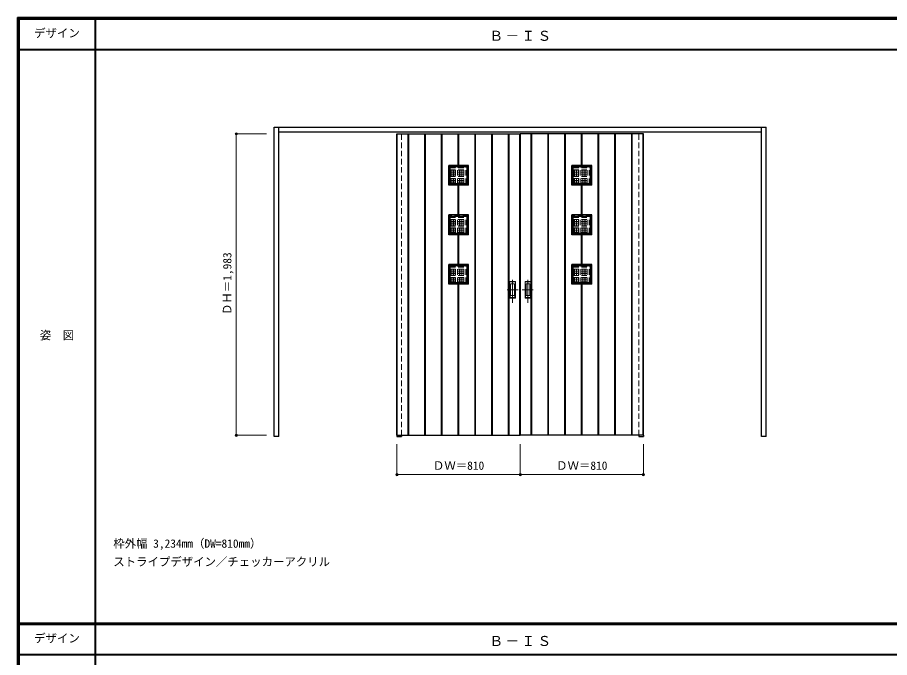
# Model space of a CAD drawing. Units: millimetres, scale not verified. Extents: x -6000 to 5700, y -4307 to 4175.
# Drawn here: x -6000 to -267, y -36 to 4175 of the extents above; entities that cross this region are included whole.
import ezdxf
from ezdxf.enums import TextEntityAlignment as Align

# ---------------------------------------------------------------- set-up
doc = ezdxf.new("R2010")
doc.units = ezdxf.units.MM
doc.header["$LTSCALE"] = 30
doc.header["$PDMODE"] = 32
doc.header["$PDSIZE"] = 15
doc.linetypes.add('CHAIN1', pattern=[8, 5, -1, 1, -1])
doc.linetypes.add('DASHED1', pattern=[1.8, 1.2, -0.6])
for name, color, linetype, lineweight in [('0-2_扉', 3, 'Continuous', 25), ('0-3_仕上げ', 3, 'Continuous', 25), ('0-4_枠', 3, 'Continuous', 25), ('0-6_引手', 7, 'Continuous', 18), ('0-A_文字', 7, 'Continuous', 18), ('0-B_寸法', 7, 'Continuous', 9), ('0-C_ハッチ', 4, 'DASHED1', 9), ('F-1_枠', 6, 'Continuous', 40), ('F-A_文字', 7, 'Continuous', 18)]:
    doc.layers.add(name, color=color, linetype=linetype, lineweight=lineweight)
doc.styles.add('ＭＳ ゴシック', font='')
doc.styles.get('ＭＳ ゴシック').set_extended_font_data('MS Gothic')

msp = doc.modelspace()

# ---------------------------------------------------------------- linework, layer by layer
at = {"layer": '0-2_扉', "color": 4, "linetype": 'DASHED1', "lineweight": 9}
for p, q in [((-3505, 1426), (-3505, 3423)), ((-3475, 1426), (-3475, 3423)), ((-1915, 1426), (-1915, 3423)), ((-1885, 1426), (-1885, 3423))]:
    msp.add_line(p, q, dxfattribs=at)
at = {"layer": '0-2_扉'}
for p, q in [((-3505, 3409.5), (-2695, 3409.5)), ((-3505, 1426.5), (-3505, 3409.5)), ((-1885, 3409.5), (-2695, 3409.5)), ((-1885, 1426.5), (-1885, 3409.5)), ((-3505, 1426.5), (-2695, 1426.5)), ((-3505, 1426.5), (-3505, 1418)), ((-3505, 1418), (-3475, 1418)), ((-3475, 1426.5), (-3475, 1418)), ((-1915, 1426.5), (-1915, 1418)), ((-1915, 1418), (-1885, 1418)), ((-1885, 1426.5), (-1885, 1418))]:
    msp.add_line(p, q, dxfattribs=at)
msp.add_lwpolyline([(-1885, 1426.5), (-2695, 1426.5), (-2695, 3409.5)], dxfattribs=at)
at = {"layer": '0-3_仕上げ'}
for p, q in [((-3503, 1426.5), (-3503, 3409.5)), ((-3432, 1426.5), (-3432, 3409.5)), ((-3428, 1426.5), (-3428, 3409.5)), ((-3322, 1426.5), (-3322, 3409.5)), ((-3318, 1426.5), (-3318, 3409.5)), ((-3212, 1426.5), (-3212, 3409.5)), ((-3208, 1426.5), (-3208, 3409.5)), ((-3102, 3201.5), (-3102, 3409.5)), ((-3098, 3201.5), (-3098, 3409.5)), ((-2992, 1426.5), (-2992, 3409.5)), ((-2988, 1426.5), (-2988, 3409.5)), ((-2882, 1426.5), (-2882, 3409.5)), ((-2878, 1426.5), (-2878, 3409.5)), ((-2772, 1426.5), (-2772, 3409.5)), ((-2768, 1426.5), (-2768, 3409.5)), ((-2697, 1426.5), (-2697, 3409.5)), ((-2693, 1426.5), (-2693, 3409.5)), ((-2622, 1426.5), (-2622, 3409.5)), ((-2618, 1426.5), (-2618, 3409.5)), ((-2512, 1426.5), (-2512, 3409.5)), ((-2508, 1426.5), (-2508, 3409.5)), ((-2402, 1426.5), (-2402, 3409.5)), ((-2398, 1426.5), (-2398, 3409.5)), ((-2292, 3201.5), (-2292, 3409.5)), ((-2288, 3201.5), (-2288, 3409.5)), ((-2182, 1426.5), (-2182, 3409.5)), ((-2178, 1426.5), (-2178, 3409.5)), ((-2072, 1426.5), (-2072, 3409.5)), ((-2068, 1426.5), (-2068, 3409.5)), ((-1962, 1426.5), (-1962, 3409.5)), ((-1958, 1426.5), (-1958, 3409.5)), ((-1887, 1426.5), (-1887, 3409.5)), ((-3035, 3201.5), (-3165, 3201.5)), ((-3165, 3071.5), (-3165, 3201.5)), ((-3165, 3201.5), (-3156, 3192.5)), ((-3044, 3192.5), (-3156, 3192.5)), ((-3156, 3080.5), (-3156, 3192.5)), ((-3044, 3192.5), (-3035, 3201.5)), ((-3044, 3080.5), (-3044, 3192.5)), ((-3035, 3071.5), (-3035, 3201.5)), ((-2225, 3201.5), (-2355, 3201.5)), ((-2355, 3071.5), (-2355, 3201.5)), ((-2355, 3201.5), (-2346, 3192.5)), ((-2234, 3192.5), (-2346, 3192.5)), ((-2346, 3080.5), (-2346, 3192.5)), ((-2234, 3192.5), (-2225, 3201.5)), ((-2234, 3080.5), (-2234, 3192.5)), ((-2225, 3071.5), (-2225, 3201.5)), ((-3035, 3071.5), (-3165, 3071.5)), ((-3102, 2875.5), (-3102, 3071.5)), ((-3098, 2875.5), (-3098, 3071.5)), ((-3044, 3080.5), (-3035, 3071.5)), ((-2225, 3071.5), (-2355, 3071.5)), ((-2292, 2875.5), (-2292, 3071.5)), ((-2288, 2875.5), (-2288, 3071.5)), ((-2234, 3080.5), (-2225, 3071.5)), ((-3035, 2875.5), (-3165, 2875.5)), ((-3165, 2745.5), (-3165, 2875.5)), ((-3165, 2875.5), (-3156, 2866.5)), ((-3044, 2866.5), (-3156, 2866.5)), ((-3156, 2754.5), (-3156, 2866.5)), ((-3044, 2866.5), (-3035, 2875.5)), ((-3044, 2754.5), (-3044, 2866.5)), ((-3035, 2745.5), (-3035, 2875.5)), ((-2225, 2875.5), (-2355, 2875.5)), ((-2355, 2745.5), (-2355, 2875.5)), ((-2355, 2875.5), (-2346, 2866.5)), ((-2234, 2866.5), (-2346, 2866.5)), ((-2346, 2754.5), (-2346, 2866.5)), ((-2234, 2866.5), (-2225, 2875.5)), ((-2234, 2754.5), (-2234, 2866.5)), ((-2225, 2745.5), (-2225, 2875.5)), ((-3044, 2754.5), (-3035, 2745.5)), ((-2234, 2754.5), (-2225, 2745.5)), ((-3035, 2745.5), (-3165, 2745.5)), ((-3102, 2549.5), (-3102, 2745.5)), ((-3098, 2549.5), (-3098, 2745.5)), ((-2225, 2745.5), (-2355, 2745.5)), ((-2292, 2549.5), (-2292, 2745.5)), ((-2288, 2549.5), (-2288, 2745.5)), ((-3035, 2549.5), (-3165, 2549.5)), ((-3165, 2419.5), (-3165, 2549.5)), ((-3165, 2549.5), (-3156, 2540.5)), ((-3044, 2540.5), (-3156, 2540.5)), ((-3156, 2428.5), (-3156, 2540.5)), ((-3044, 2540.5), (-3035, 2549.5)), ((-3044, 2428.5), (-3044, 2540.5)), ((-3035, 2419.5), (-3035, 2549.5)), ((-2225, 2549.5), (-2355, 2549.5)), ((-2355, 2419.5), (-2355, 2549.5)), ((-2355, 2549.5), (-2346, 2540.5)), ((-2234, 2540.5), (-2346, 2540.5)), ((-2346, 2428.5), (-2346, 2540.5)), ((-2234, 2540.5), (-2225, 2549.5)), ((-2234, 2428.5), (-2234, 2540.5)), ((-2225, 2419.5), (-2225, 2549.5)), ((-3035, 2419.5), (-3165, 2419.5)), ((-3102, 1426.5), (-3102, 2419.5)), ((-3098, 1426.5), (-3098, 2419.5)), ((-3044, 2428.5), (-3035, 2419.5)), ((-2225, 2419.5), (-2355, 2419.5)), ((-2292, 1426.5), (-2292, 2419.5)), ((-2288, 1426.5), (-2288, 2419.5)), ((-2234, 2428.5), (-2225, 2419.5))]:
    msp.add_line(p, q, dxfattribs=at)
at = {"layer": '0-3_仕上げ', "color": 7, "lineweight": 18}
for p, q in [((-3430, 1426.5), (-3430, 3409.5)), ((-3320, 1426.5), (-3320, 3409.5)), ((-3210, 1426.5), (-3210, 3409.5)), ((-3100, 3201.5), (-3100, 3409.5)), ((-2990, 1426.5), (-2990, 3409.5)), ((-2880, 1426.5), (-2880, 3409.5)), ((-2770, 1426.5), (-2770, 3409.5)), ((-2620, 1426.5), (-2620, 3409.5)), ((-2510, 1426.5), (-2510, 3409.5)), ((-2400, 1426.5), (-2400, 3409.5)), ((-2290, 3201.5), (-2290, 3409.5)), ((-2180, 1426.5), (-2180, 3409.5)), ((-2070, 1426.5), (-2070, 3409.5)), ((-1960, 1426.5), (-1960, 3409.5)), ((-3100, 2875.5), (-3100, 3071.5)), ((-2290, 2875.5), (-2290, 3071.5)), ((-3100, 2549.5), (-3100, 2745.5)), ((-2290, 2549.5), (-2290, 2745.5)), ((-3100, 1426.5), (-3100, 2419.5)), ((-2290, 1426.5), (-2290, 2419.5))]:
    msp.add_line(p, q, dxfattribs=at)
at = {"layer": '0-3_仕上げ', "linetype": 'DASHED1'}
for p, q in [((-3037, 3199.5), (-3163, 3199.5)), ((-3037, 3073.5), (-3037, 3199.5)), ((-2227, 3199.5), (-2353, 3199.5)), ((-2227, 3073.5), (-2227, 3199.5)), ((-3037, 2873.5), (-3163, 2873.5)), ((-3037, 2747.5), (-3037, 2873.5)), ((-2227, 2873.5), (-2353, 2873.5)), ((-2227, 2747.5), (-2227, 2873.5)), ((-3037, 2547.5), (-3163, 2547.5)), ((-3037, 2421.5), (-3037, 2547.5)), ((-2227, 2547.5), (-2353, 2547.5)), ((-2227, 2421.5), (-2227, 2547.5))]:
    msp.add_line(p, q, dxfattribs=at)
for points in [[(-3037, 3073.5), (-3163, 3073.5), (-3163, 3199.5)], [(-2227, 3073.5), (-2353, 3073.5), (-2353, 3199.5)], [(-3037, 2747.5), (-3163, 2747.5), (-3163, 2873.5)], [(-2227, 2747.5), (-2353, 2747.5), (-2353, 2873.5)], [(-3037, 2421.5), (-3163, 2421.5), (-3163, 2547.5)], [(-2227, 2421.5), (-2353, 2421.5), (-2353, 2547.5)]]:
    msp.add_lwpolyline(points, dxfattribs=at)
at = {"layer": '0-3_仕上げ'}
for points in [[(-3044, 3080.5), (-3156, 3080.5), (-3165, 3071.5)], [(-2234, 3080.5), (-2346, 3080.5), (-2355, 3071.5)], [(-3044, 2754.5), (-3156, 2754.5), (-3165, 2745.5)], [(-2234, 2754.5), (-2346, 2754.5), (-2355, 2745.5)], [(-3044, 2428.5), (-3156, 2428.5), (-3165, 2419.5)], [(-2234, 2428.5), (-2346, 2428.5), (-2355, 2419.5)]]:
    msp.add_lwpolyline(points, dxfattribs=at)
at = {"layer": '0-4_枠'}
for p, q in [((-4312, 1418), (-4312, 3453)), ((-4312, 3453), (-1078, 3453)), ((-4282, 1418), (-4282, 3453)), ((-1108, 1418), (-1108, 3453)), ((-1078, 1418), (-1078, 3453)), ((-4282, 3423), (-1108, 3423)), ((-4282, 1418), (-4312, 1418)), ((-1078, 1418), (-1108, 1418))]:
    msp.add_line(p, q, dxfattribs=at)
at = {"layer": '0-6_引手', "linetype": 'CHAIN1'}
for p, q in [((-2746, 2298.77), (-2746, 2469.62)), ((-2644, 2298.77), (-2644, 2469.62)), ((-2707.93, 2384), (-2780.44, 2384)), ((-2682.07, 2384), (-2609.56, 2384))]:
    msp.add_line(p, q, dxfattribs=at)
at = {"layer": '0-6_引手'}
for p, q in [((-2727, 2439), (-2765, 2439)), ((-2765, 2329), (-2765, 2439)), ((-2733.5, 2423), (-2758.5, 2423)), ((-2758.5, 2345), (-2758.5, 2423)), ((-2733.5, 2345), (-2733.5, 2423)), ((-2727, 2329), (-2727, 2439)), ((-2663, 2439), (-2625, 2439)), ((-2663, 2329), (-2663, 2439)), ((-2656.5, 2423), (-2631.5, 2423)), ((-2656.5, 2345), (-2656.5, 2423)), ((-2631.5, 2345), (-2631.5, 2423)), ((-2625, 2329), (-2625, 2439)), ((-2727, 2329), (-2765, 2329)), ((-2733.5, 2345), (-2758.5, 2345)), ((-2663, 2329), (-2625, 2329)), ((-2656.5, 2345), (-2631.5, 2345))]:
    msp.add_line(p, q, dxfattribs=at)
at = {"layer": '0-6_引手', "linetype": 'DASHED1'}
for p, q in [((-2762, 2333), (-2762, 2435)), ((-2628, 2333), (-2628, 2435)), ((-2730, 2333), (-2762, 2333)), ((-2660, 2333), (-2628, 2333))]:
    msp.add_line(p, q, dxfattribs=at)
for points in [[(-2730, 2333), (-2730, 2435), (-2762, 2435)], [(-2660, 2333), (-2660, 2435), (-2628, 2435)]]:
    msp.add_lwpolyline(points, dxfattribs=at)
at = {"layer": '0-B_寸法', "color": 4}
for p, q in [((-4562, 3409.5), (-4362, 3409.5)), ((-4562, 3409.5), (-4562, 1426.5)), ((-4562, 1426.5), (-4362, 1426.5)), ((-3505, 1168), (-3505, 1368)), ((-2695, 1168), (-2695, 1368)), ((-1885, 1168), (-1885, 1368)), ((-3505, 1168), (-1885, 1168))]:
    msp.add_line(p, q, dxfattribs=at)
at = {"layer": '0-B_寸法'}
for p in [(-4562, 3409.5), (-4562, 1426.5), (-3505, 1168), (-2695, 1168), (-1885, 1168)]:
    msp.add_point(p, dxfattribs=at)
at = {"layer": '0-C_ハッチ'}
for p, q in [((-3156, 3186), (-3044, 3186)), ((-3156, 3185), (-3044, 3185)), ((-3156, 3172), (-3044, 3172)), ((-3156, 3171), (-3044, 3171)), ((-3156, 3158), (-3044, 3158)), ((-3156, 3157), (-3044, 3157)), ((-3149.5, 3080.5), (-3149.5, 3192.5)), ((-3148.5, 3080.5), (-3148.5, 3192.5)), ((-3135.5, 3080.5), (-3135.5, 3192.5)), ((-3134.5, 3080.5), (-3134.5, 3192.5)), ((-3121.5, 3080.5), (-3121.5, 3192.5)), ((-3120.5, 3080.5), (-3120.5, 3192.5)), ((-3107.5, 3080.5), (-3107.5, 3192.5)), ((-3106.5, 3080.5), (-3106.5, 3192.5)), ((-3093.5, 3080.5), (-3093.5, 3192.5)), ((-3092.5, 3080.5), (-3092.5, 3192.5)), ((-3079.5, 3080.5), (-3079.5, 3192.5)), ((-3078.5, 3080.5), (-3078.5, 3192.5)), ((-3065.5, 3080.5), (-3065.5, 3192.5)), ((-3064.5, 3080.5), (-3064.5, 3192.5)), ((-3051.5, 3080.5), (-3051.5, 3192.5)), ((-3050.5, 3080.5), (-3050.5, 3192.5)), ((-2346, 3186), (-2234, 3186)), ((-2346, 3185), (-2234, 3185)), ((-2346, 3172), (-2234, 3172)), ((-2346, 3171), (-2234, 3171)), ((-2346, 3158), (-2234, 3158)), ((-2346, 3157), (-2234, 3157)), ((-2339.5, 3080.5), (-2339.5, 3192.5)), ((-2338.5, 3080.5), (-2338.5, 3192.5)), ((-2325.5, 3080.5), (-2325.5, 3192.5)), ((-2324.5, 3080.5), (-2324.5, 3192.5)), ((-2311.5, 3080.5), (-2311.5, 3192.5)), ((-2310.5, 3080.5), (-2310.5, 3192.5)), ((-2297.5, 3080.5), (-2297.5, 3192.5)), ((-2296.5, 3080.5), (-2296.5, 3192.5)), ((-2283.5, 3080.5), (-2283.5, 3192.5)), ((-2282.5, 3080.5), (-2282.5, 3192.5)), ((-2269.5, 3080.5), (-2269.5, 3192.5)), ((-2268.5, 3080.5), (-2268.5, 3192.5)), ((-2255.5, 3080.5), (-2255.5, 3192.5)), ((-2254.5, 3080.5), (-2254.5, 3192.5)), ((-2241.5, 3080.5), (-2241.5, 3192.5)), ((-2240.5, 3080.5), (-2240.5, 3192.5)), ((-3156, 3144), (-3044, 3144)), ((-3156, 3143), (-3044, 3143)), ((-3156, 3130), (-3044, 3130)), ((-3156, 3129), (-3044, 3129)), ((-3156, 3116), (-3044, 3116)), ((-3156, 3115), (-3044, 3115)), ((-3156, 3102), (-3044, 3102)), ((-3156, 3101), (-3044, 3101)), ((-2346, 3144), (-2234, 3144)), ((-2346, 3143), (-2234, 3143)), ((-2346, 3130), (-2234, 3130)), ((-2346, 3129), (-2234, 3129)), ((-2346, 3116), (-2234, 3116)), ((-2346, 3115), (-2234, 3115)), ((-2346, 3102), (-2234, 3102)), ((-2346, 3101), (-2234, 3101)), ((-3156, 3088), (-3044, 3088)), ((-3156, 3087), (-3044, 3087)), ((-2346, 3088), (-2234, 3088)), ((-2346, 3087), (-2234, 3087)), ((-3149.5, 2754.5), (-3149.5, 2866.5)), ((-3148.5, 2754.5), (-3148.5, 2866.5)), ((-3135.5, 2754.5), (-3135.5, 2866.5)), ((-3134.5, 2754.5), (-3134.5, 2866.5)), ((-3121.5, 2754.5), (-3121.5, 2866.5)), ((-3120.5, 2754.5), (-3120.5, 2866.5)), ((-3107.5, 2754.5), (-3107.5, 2866.5)), ((-3106.5, 2754.5), (-3106.5, 2866.5)), ((-3093.5, 2754.5), (-3093.5, 2866.5)), ((-3092.5, 2754.5), (-3092.5, 2866.5)), ((-3079.5, 2754.5), (-3079.5, 2866.5)), ((-3078.5, 2754.5), (-3078.5, 2866.5)), ((-3065.5, 2754.5), (-3065.5, 2866.5)), ((-3064.5, 2754.5), (-3064.5, 2866.5)), ((-3051.5, 2754.5), (-3051.5, 2866.5)), ((-3050.5, 2754.5), (-3050.5, 2866.5)), ((-2339.5, 2754.5), (-2339.5, 2866.5)), ((-2338.5, 2754.5), (-2338.5, 2866.5)), ((-2325.5, 2754.5), (-2325.5, 2866.5)), ((-2324.5, 2754.5), (-2324.5, 2866.5)), ((-2311.5, 2754.5), (-2311.5, 2866.5)), ((-2310.5, 2754.5), (-2310.5, 2866.5)), ((-2297.5, 2754.5), (-2297.5, 2866.5)), ((-2296.5, 2754.5), (-2296.5, 2866.5)), ((-2283.5, 2754.5), (-2283.5, 2866.5)), ((-2282.5, 2754.5), (-2282.5, 2866.5)), ((-2269.5, 2754.5), (-2269.5, 2866.5)), ((-2268.5, 2754.5), (-2268.5, 2866.5)), ((-2255.5, 2754.5), (-2255.5, 2866.5)), ((-2254.5, 2754.5), (-2254.5, 2866.5)), ((-2241.5, 2754.5), (-2241.5, 2866.5)), ((-2240.5, 2754.5), (-2240.5, 2866.5)), ((-3156, 2860), (-3044, 2860)), ((-3156, 2859), (-3044, 2859)), ((-3156, 2846), (-3044, 2846)), ((-3156, 2845), (-3044, 2845)), ((-3156, 2832), (-3044, 2832)), ((-3156, 2831), (-3044, 2831)), ((-3156, 2818), (-3044, 2818)), ((-3156, 2817), (-3044, 2817)), ((-2346, 2860), (-2234, 2860)), ((-2346, 2859), (-2234, 2859)), ((-2346, 2846), (-2234, 2846)), ((-2346, 2845), (-2234, 2845)), ((-2346, 2832), (-2234, 2832)), ((-2346, 2831), (-2234, 2831)), ((-2346, 2818), (-2234, 2818)), ((-2346, 2817), (-2234, 2817)), ((-3156, 2804), (-3044, 2804)), ((-3156, 2803), (-3044, 2803)), ((-3156, 2790), (-3044, 2790)), ((-3156, 2789), (-3044, 2789)), ((-3156, 2776), (-3044, 2776)), ((-3156, 2775), (-3044, 2775)), ((-3156, 2762), (-3044, 2762)), ((-3156, 2761), (-3044, 2761)), ((-2346, 2804), (-2234, 2804)), ((-2346, 2803), (-2234, 2803)), ((-2346, 2790), (-2234, 2790)), ((-2346, 2789), (-2234, 2789)), ((-2346, 2776), (-2234, 2776)), ((-2346, 2775), (-2234, 2775)), ((-2346, 2762), (-2234, 2762)), ((-2346, 2761), (-2234, 2761)), ((-3156, 2534), (-3044, 2534)), ((-3156, 2533), (-3044, 2533)), ((-3149.5, 2428.5), (-3149.5, 2540.5)), ((-3148.5, 2428.5), (-3148.5, 2540.5)), ((-3135.5, 2428.5), (-3135.5, 2540.5)), ((-3134.5, 2428.5), (-3134.5, 2540.5)), ((-3121.5, 2428.5), (-3121.5, 2540.5)), ((-3120.5, 2428.5), (-3120.5, 2540.5)), ((-3107.5, 2428.5), (-3107.5, 2540.5)), ((-3106.5, 2428.5), (-3106.5, 2540.5)), ((-3093.5, 2428.5), (-3093.5, 2540.5)), ((-3092.5, 2428.5), (-3092.5, 2540.5)), ((-3079.5, 2428.5), (-3079.5, 2540.5)), ((-3078.5, 2428.5), (-3078.5, 2540.5)), ((-3065.5, 2428.5), (-3065.5, 2540.5)), ((-3064.5, 2428.5), (-3064.5, 2540.5)), ((-3051.5, 2428.5), (-3051.5, 2540.5)), ((-3050.5, 2428.5), (-3050.5, 2540.5)), ((-2346, 2534), (-2234, 2534)), ((-2346, 2533), (-2234, 2533)), ((-2339.5, 2428.5), (-2339.5, 2540.5)), ((-2338.5, 2428.5), (-2338.5, 2540.5)), ((-2325.5, 2428.5), (-2325.5, 2540.5)), ((-2324.5, 2428.5), (-2324.5, 2540.5)), ((-2311.5, 2428.5), (-2311.5, 2540.5)), ((-2310.5, 2428.5), (-2310.5, 2540.5)), ((-2297.5, 2428.5), (-2297.5, 2540.5)), ((-2296.5, 2428.5), (-2296.5, 2540.5)), ((-2283.5, 2428.5), (-2283.5, 2540.5)), ((-2282.5, 2428.5), (-2282.5, 2540.5)), ((-2269.5, 2428.5), (-2269.5, 2540.5)), ((-2268.5, 2428.5), (-2268.5, 2540.5)), ((-2255.5, 2428.5), (-2255.5, 2540.5)), ((-2254.5, 2428.5), (-2254.5, 2540.5)), ((-2241.5, 2428.5), (-2241.5, 2540.5)), ((-2240.5, 2428.5), (-2240.5, 2540.5)), ((-3156, 2520), (-3044, 2520)), ((-3156, 2519), (-3044, 2519)), ((-3156, 2506), (-3044, 2506)), ((-3156, 2505), (-3044, 2505)), ((-3156, 2492), (-3044, 2492)), ((-3156, 2491), (-3044, 2491)), ((-3156, 2478), (-3044, 2478)), ((-3156, 2477), (-3044, 2477)), ((-2346, 2520), (-2234, 2520)), ((-2346, 2519), (-2234, 2519)), ((-2346, 2506), (-2234, 2506)), ((-2346, 2505), (-2234, 2505)), ((-2346, 2492), (-2234, 2492)), ((-2346, 2491), (-2234, 2491)), ((-2346, 2478), (-2234, 2478)), ((-2346, 2477), (-2234, 2477)), ((-3156, 2464), (-3044, 2464)), ((-3156, 2463), (-3044, 2463)), ((-3156, 2450), (-3044, 2450)), ((-3156, 2449), (-3044, 2449)), ((-3156, 2436), (-3044, 2436)), ((-3156, 2435), (-3044, 2435)), ((-2346, 2464), (-2234, 2464)), ((-2346, 2463), (-2234, 2463)), ((-2346, 2450), (-2234, 2450)), ((-2346, 2449), (-2234, 2449)), ((-2346, 2436), (-2234, 2436)), ((-2346, 2435), (-2234, 2435))]:
    msp.add_line(p, q, dxfattribs=at)
at = {"layer": 'F-1_枠'}
for p, q in [((-6000, 4175), (5700, 4175)), ((-6000, 4175), (-6000, -4205)), ((-6000, 4170), (5700, 4170)), ((-6000, 4165), (5700, 4165)), ((-5995, 4175), (-5995, -4205)), ((-5990, 4175), (-5990, -4205)), ((-5490, 4175), (-5490, -3790)), ((-6000, 3965), (5700, 3965)), ((-6000, 190.5), (5700, 190.5)), ((-6000, 187.5), (5700, 187.5)), ((-6000, 184.5), (5700, 184.5)), ((-6000, -15.5), (5700, -15.5))]:
    msp.add_line(p, q, dxfattribs=at)

# ---------------------------------------------------------------- texts
at = {"layer": '0-A_文字', "style": 'ＭＳ ゴシック'}
for s, p in [('枠外幅 3,234mm（DW=810mm）', (-5370, 670.5)), ('ストライプデザイン／チェッカーアクリル', (-5370, 550.5))]:
    msp.add_text(s, height=54.99, dxfattribs=at).set_placement(p, align=Align.BOTTOM_LEFT)
at = {"layer": '0-A_文字', "char_height": 65.98, "attachment_point": 7, "style": 'ＭＳ ゴシック'}
for insert in [(-2897.5, 4020), (-2897.5, 39.5)]:
    msp.add_mtext('\\T1.17;Ｂ－ＩＳ', dxfattribs=dict(at, insert=insert))
at = {"layer": '0-B_寸法', "style": 'ＭＳ ゴシック'}
msp.add_text('ＤＨ＝1,983', height=54.99, rotation=90, dxfattribs=at).set_placement((-4577, 2217.75), align=Align.BOTTOM_LEFT)
for p in [(-3268.75, 1183), (-2458.75, 1183)]:
    msp.add_text('ＤＷ＝810', height=54.99, dxfattribs=at).set_placement(p, align=Align.BOTTOM_LEFT)
at = {"layer": 'F-A_文字', "style": 'ＭＳ ゴシック'}
for s, p in [('デザイン', (-5890, 4027.5)), ('姿\u3000図', (-5852.5, 2040.25)), ('デザイン', (-5890, 47))]:
    msp.add_text(s, height=54.99, dxfattribs=at).set_placement(p, align=Align.BOTTOM_LEFT)

doc.saveas('drawing.dxf')
